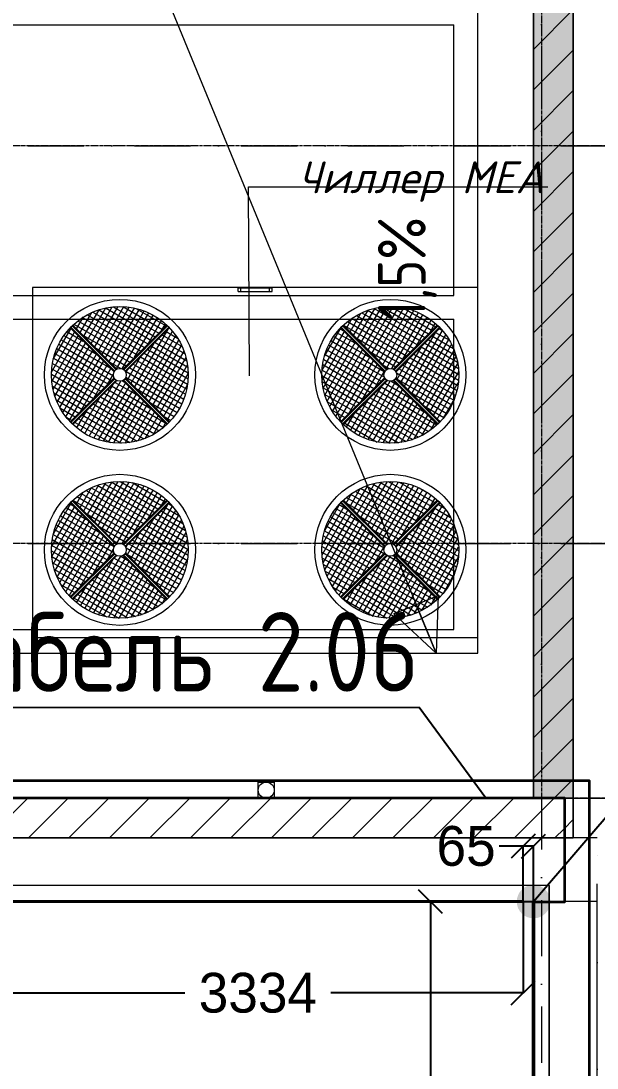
# Model space of a CAD drawing. Header units: millimetres. Extents: x 1499747 to 4230374, y -28481 to 441852.
# Drawn here: x 4029469 to 4033091, y 299615 to 306197 of the extents above; entities that cross this region are included whole.
import ezdxf
from ezdxf import colors
from ezdxf.entities.mleader import LeaderData, LeaderLine
from ezdxf.math import Vec2, Vec3
from ezdxf.xclip import XClip

# ---------------------------------------------------------------- set-up
doc = ezdxf.new("R2010")
doc.units = ezdxf.units.MM
doc.header["$MEASUREMENT"] = 0
doc.header["$XCLIPFRAME"] = 0
for name, pattern in [('CENTER2', [28.575, 19.05, -3.175, 3.175, -3.175]), ('Dot & Dashed', [670.277762, 352.777767, -176.388884, 0, -141.111112]), ('Штрихпунктирная', [670.277762, 352.777767, -176.388884, 0, -141.111112])]:
    doc.linetypes.add(name, pattern=pattern)
doc.layers.add('0_ANNOT_Dimensions', color=7, linetype='Continuous')
doc.layers.add('Чертеж и Рисунок', color=7, linetype='Continuous')
for name, color, linetype, lineweight in [('13 этаж_25_АР 06.03 custom_70_13-ось_Ном._пера__7_Ном._пера__7', 7, 'Continuous', 18), ('13 этаж_25_АР 06.03 custom_70__8 hatch_Ном._пера__8_Ном._пера__8', 8, 'Continuous', 18), ('13 этаж_25_АР 06.03 custom_70__Оси_Ном._пера__8_Ном._пера__8', 8, 'Continuous', 18), ('13 этаж_25_АР 06.03 custom_70_Defpoints_Ном._пера__7_Ном._пера__7', 7, 'Continuous', 18), ('13 этаж_25_АР 06.03 custom_70_TEXTS-_Ном._пера__1_Ном._пера__1', 1, 'Continuous', 18), ('13 этаж_25_АР 06.03 custom_70_мет. конструкции_Ном._пера__5_Ном._пера__5', 5, 'Continuous', 18), ('13 этаж_25_АР 06.03 custom_70_ОВОРУДОВАНИЕ_Ном._пера__6_Ном._пера__6', 6, 'Continuous', 18), ('13 этаж_25_АР 06.03 custom_70_парапет 2_Ном._пера__8_Ном._пера__8', 8, 'Continuous', 18), ('13 этаж_25_АР 06.03 custom_70_Подложк_Ном._пера__1_Ном._пера__1', 1, 'Continuous', 18), ('13 этаж_25_АР 06.03 custom_70_Подложк_Ном._пера__8_Ном._пера__8', 8, 'Continuous', 18), ('13 этаж_25_АР 06.03 custom_70_Стойки_Ном._пера__7_Ном._пера__7', 7, 'Continuous', 18), ('13 этаж_25_Конструктив - Перекрытия_Ном._пера__1_Ном._пера__7', 7, 'Continuous', 18), ('13 этаж_25_Конструктив - Стены Ненесущие Газоблок_Ном._пера__169_Ном._пера__83', 83, 'Continuous', 18), ('13 этаж_25_Конструктив - Стены Ненесущие Газоблок_Ном._пера__47_Ном._пера__7', 7, 'Continuous', 18), ('13 этаж_25_Парапет_Ном._пера__20_Ном._пера__1', 1, 'Continuous', 18), ('13 этаж_25_Ребра Навес_Ном._пера__10_Ном._пера__134', 134, 'Continuous', 18), ('13 этаж_25_Ребра Навес_Ном._пера__1_Ном._пера__7', 7, 'Continuous', 18), ('13 этаж_25_Элемент Модели - Оси_Ном._пера__2_Ном._пера__8', 8, 'Continuous', 18), ('Кабель 2x4mm', 200, 'Continuous', 30), ('Кабель 2х6 mm', 150, 'Continuous', 30), ('ТП', 250, 'Continuous', 30)]:
    doc.layers.add(name, color=color, linetype=linetype, lineweight=lineweight)
doc.styles.add('ISOCPEUR_4', font='isocpeur.ttf', dxfattribs={"width": 0.85, "height": 250})
doc.styles.add('СГЕНЕРИР_СТИЛЬ_3', font='isocpeur.ttf', dxfattribs={"width": 0.8})
doc.styles.add('СГЕНЕРИР_СТИЛЬ_4', font='isocpeui.ttf')
doc.dimstyles.get("Standard").update_dxf_attribs({"dimtxt": 0.18, "dimasz": 0.18, "dimexe": 0.18, "dimexo": 0.0625, "dimgap": 0.09, "dimtad": 0, "dimtih": 1, "dimtoh": 1, "dimdec": 4, "dimzin": 0, "dimdsep": 46, "dimtxsty": 'Standard', "dimcen": 0.09, "dimadec": 0, "dimazin": 0, "dimtfac": 1, "dimtdec": 4, "dimtofl": 0, "dimtmove": 0, "dimatfit": 3, "dimfxl": 1, "dimtolj": 1, "dimtzin": 0, "dimarcsym": 0})
pattern_1 = [(150, (1199311.52, 31426.276), (15.60195, 27.02337), []), (240, (1199311.52, 31426.276), (-27.02337, 15.60195), [])]
pattern_2 = [(150, (1199311.52, 31426.276), (15.60195, 27.02337), []), (240, (1199311.52, 31426.276), (-27.02337, 15.60195), [])]
pattern_3 = [(150, (1199311.52, 31526.276), (15.60195, 27.02337), []), (240, (1199311.52, 31526.276), (-27.02337, 15.60195), [])]
pattern_4 = [(150, (1199311.52, 31526.276), (15.60195, 27.02337), []), (240, (1199311.52, 31526.276), (-27.02337, 15.60195), [])]
pattern_5 = [(45, (1162404.69, 34264.05), (-127.2792, 127.2792), [])]

# ---------------------------------------------------------------- blocks, each defined once
blk = doc.blocks.new('Чертеж_4_25', base_point=(1186000, 29700))
at = {"layer": '13 этаж_25_АР 06.03 custom_70__8 hatch_Ном._пера__8_Ном._пера__8', "linetype": 'Continuous', "true_color": 0xc7c8ca}
h = blk.add_hatch(dxfattribs=at)
h.set_pattern_fill('ANSI36_0046_0019', color=9, style=0, pattern_type=2)
h.set_pattern_definition([(45, (1023281.01, -133771.585), (42.09495, 154.348152), [198.4375, -39.6875, 0, -39.6875])])
h.paths.add_polyline_path([(1199454.5, 30164.1), (1199704.7, 30164.1), (1199704.7, 45914.1), (1199454.5, 45914.1)])
at = {"layer": '13 этаж_25_АР 06.03 custom_70_ОВОРУДОВАНИЕ_Ном._пера__6_Ном._пера__6', "linetype": 'Continuous', "true_color": 0xc7c8ca}
h = blk.add_hatch(dxfattribs=at)
h.set_pattern_fill('NET_0046_0019', color=9, style=0, pattern_type=2)
h.set_pattern_definition(pattern_4)
h.paths.add_polyline_path([(1196559.5, 33136.9), (1196836.1, 32860.3, -0.119927), (1196854.7, 32864.8, -0.119927), (1196873.3, 32860.3), (1197149.9, 33136.9, 0.191496), (1196854.7, 33254.3, 0.191496)])
h = blk.add_hatch(dxfattribs=at)
h.set_pattern_fill('NET_0046_0019', color=9, style=0, pattern_type=2)
h.set_pattern_definition(pattern_4)
h.paths.add_polyline_path([(1198849.9, 33136.9, 0.191496), (1198554.7, 33254.3, 0.191496), (1198259.5, 33136.9), (1198536.1, 32860.3, -0.119927), (1198554.7, 32864.8, -0.119927), (1198573.3, 32860.3)])
h = blk.add_hatch(dxfattribs=at)
h.set_pattern_fill('NET_0046_0019', color=9, style=0, pattern_type=2)
h.set_pattern_definition(pattern_3)
h.paths.add_polyline_path([(1196818.7, 32842.9), (1196542.1, 33119.5, 0.397572), (1196542.1, 32529), (1196818.7, 32805.7, -0.243355)])
h = blk.add_hatch(dxfattribs=at)
h.set_pattern_fill('NET_0046_0019', color=9, style=0, pattern_type=2)
h.set_pattern_definition(pattern_3)
h.paths.add_polyline_path([(1197167.3, 33119.5), (1196890.7, 32842.9, -0.243355), (1196890.7, 32805.7), (1197167.3, 32529, 0.397572)])
h = blk.add_hatch(dxfattribs=at)
h.set_pattern_fill('NET_0046_0019', color=9, style=0, pattern_type=2)
h.set_pattern_definition(pattern_3)
h.paths.add_polyline_path([(1198242.1, 33119.5, 0.397572), (1198242.1, 32529), (1198518.7, 32805.7, -0.243355), (1198518.7, 32842.9)])
h = blk.add_hatch(dxfattribs=at)
h.set_pattern_fill('NET_0046_0019', color=9, style=0, pattern_type=2)
h.set_pattern_definition(pattern_3)
h.paths.add_polyline_path([(1198590.7, 32842.9, -0.243355), (1198590.7, 32805.7), (1198867.3, 32529, 0.397572), (1198867.3, 33119.5)])
h = blk.add_hatch(dxfattribs=at)
h.set_pattern_fill('NET_0046_0019', color=9, style=0, pattern_type=2)
h.set_pattern_definition(pattern_4)
h.paths.add_polyline_path([(1197149.9, 32511.7), (1196873.3, 32788.3, -0.119927), (1196854.7, 32783.7, -0.119927), (1196836.1, 32788.3), (1196559.5, 32511.7, 0.191496), (1196854.7, 32394.3, 0.191496)])
h = blk.add_hatch(dxfattribs=at)
h.set_pattern_fill('NET_0046_0019', color=9, style=0, pattern_type=2)
h.set_pattern_definition(pattern_4)
h.paths.add_polyline_path([(1198259.5, 32511.7, 0.191496), (1198554.7, 32394.3, 0.191496), (1198849.9, 32511.7), (1198573.3, 32788.3, -0.119927), (1198554.7, 32783.7, -0.119927), (1198536.1, 32788.3)])
h = blk.add_hatch(dxfattribs=at)
h.set_pattern_fill('NET_0046_0019', color=9, style=0, pattern_type=2)
h.set_pattern_definition(pattern_2)
h.paths.add_polyline_path([(1197149.9, 32036.9, 0.191496), (1196854.7, 32154.3, 0.191496), (1196559.5, 32036.9), (1196836.1, 31760.3, -0.119927), (1196854.7, 31764.8, -0.119927), (1196873.3, 31760.3)])
h = blk.add_hatch(dxfattribs=at)
h.set_pattern_fill('NET_0046_0019', color=9, style=0, pattern_type=2)
h.set_pattern_definition(pattern_2)
h.paths.add_polyline_path([(1198259.5, 32036.9), (1198536.1, 31760.3, -0.119927), (1198554.7, 31764.8, -0.119927), (1198573.3, 31760.3), (1198849.9, 32036.9, 0.191496), (1198554.7, 32154.3, 0.191496)])
h = blk.add_hatch(dxfattribs=at)
h.set_pattern_fill('NET_0046_0019', color=9, style=0, pattern_type=2)
h.set_pattern_definition(pattern_1)
h.paths.add_polyline_path([(1196818.7, 31705.7, -0.243355), (1196818.7, 31742.9), (1196542.1, 32019.5, 0.397572), (1196542.1, 31429)])
h = blk.add_hatch(dxfattribs=at)
h.set_pattern_fill('NET_0046_0019', color=9, style=0, pattern_type=2)
h.set_pattern_definition(pattern_1)
h.paths.add_polyline_path([(1197167.3, 31429, 0.397572), (1197167.3, 32019.5), (1196890.7, 31742.9, -0.243355), (1196890.7, 31705.7)])
h = blk.add_hatch(dxfattribs=at)
h.set_pattern_fill('NET_0046_0019', color=9, style=0, pattern_type=2)
h.set_pattern_definition(pattern_1)
h.paths.add_polyline_path([(1198242.1, 31429), (1198518.7, 31705.7, -0.243355), (1198518.7, 31742.9), (1198242.1, 32019.5, 0.397572)])
h = blk.add_hatch(dxfattribs=at)
h.set_pattern_fill('NET_0046_0019', color=9, style=0, pattern_type=2)
h.set_pattern_definition(pattern_1)
h.paths.add_polyline_path([(1198590.7, 31705.7), (1198867.3, 31429, 0.397572), (1198867.3, 32019.5), (1198590.7, 31742.9, -0.243355)])
h = blk.add_hatch(dxfattribs=at)
h.set_pattern_fill('NET_0046_0019', color=9, style=0, pattern_type=2)
h.set_pattern_definition(pattern_2)
h.paths.add_polyline_path([(1196559.5, 31411.7, 0.191496), (1196854.7, 31294.3, 0.191496), (1197149.9, 31411.7), (1196873.3, 31688.3, -0.119927), (1196854.7, 31683.7, -0.119927), (1196836.1, 31688.3)])
h = blk.add_hatch(dxfattribs=at)
h.set_pattern_fill('NET_0046_0019', color=9, style=0, pattern_type=2)
h.set_pattern_definition(pattern_2)
h.paths.add_polyline_path([(1198849.9, 31411.7), (1198573.3, 31688.3, -0.119927), (1198554.7, 31683.7, -0.119927), (1198536.1, 31688.3), (1198259.5, 31411.7, 0.191496), (1198554.7, 31294.3, 0.191496)])
at = {"layer": '13 этаж_25_Конструктив - Стены Ненесущие Газоблок_Ном._пера__169_Ном._пера__83', "linetype": 'Continuous', "true_color": 0xc7c8ca}
h = blk.add_hatch(dxfattribs=at)
h.set_pattern_fill('БЛОКИ_БЕТОННЫЕ_ЭФФЕКТИВН_72', color=9, style=0, pattern_type=2)
h.set_pattern_definition(pattern_5)
h.paths.add_polyline_path([(1199704.5, 30164), (1199704.5, 45964.1), (1199454.5, 45964.1), (1199454.5, 30164)])
h = blk.add_hatch(dxfattribs=at)
h.set_pattern_fill('БЛОКИ_БЕТОННЫЕ_ЭФФЕКТИВН_72', color=9, style=0, pattern_type=2)
h.set_pattern_definition(pattern_5)
h.paths.add_polyline_path([(1181204.5, 29914), (1199454.5, 29914), (1199454.5, 30164), (1181204.5, 30164)])
h = blk.add_hatch(dxfattribs=at)
h.set_pattern_fill('БЛОКИ_БЕТОННЫЕ_ЭФФЕКТИВН_72', color=9, style=0, pattern_type=2)
h.set_pattern_definition(pattern_5)
h.paths.add_polyline_path([(1199704.5, 30164), (1199454.5, 30164), (1199704.5, 29914)])
h = blk.add_hatch(dxfattribs=at)
h.set_pattern_fill('БЛОКИ_БЕТОННЫЕ_ЭФФЕКТИВН_72', color=9, style=0, pattern_type=2)
h.set_pattern_definition(pattern_5)
h.paths.add_polyline_path([(1199454.5, 30164), (1199454.5, 29914), (1199704.5, 29914)])
at = {"layer": '13 этаж_25_АР 06.03 custom_70__Оси_Ном._пера__8_Ном._пера__8', "color": 9, "linetype": 'CENTER2', "true_color": 0xc7c8ca}
for p, q in [((1199504.7, 45914.1), (1199504.7, 30164.1)), ((1214204.7, 34264.1), (1169819.7, 34264.1)), ((1214204.7, 31764.1), (1181204.7, 31764.1)), ((1200104.8, 30164.1), (1181204.7, 30164.1))]:
    blk.add_line(p, q, dxfattribs=at)
at = {"layer": '13 этаж_25_АР 06.03 custom_70_Defpoints_Ном._пера__7_Ном._пера__7', "color": 9, "linetype": 'Continuous', "true_color": 0xc7c8ca}
for p, q in [((1197614.7, 33348.1), (1197614.7, 33371.1)), ((1197794.7, 33348.5), (1197794.7, 33371.5))]:
    blk.add_line(p, q, dxfattribs=at)
at = {"layer": '13 этаж_25_АР 06.03 custom_70_TEXTS-_Ном._пера__1_Ном._пера__1', "color": 9, "linetype": 'Continuous', "true_color": 0xc7c8ca}
for p, q in [((1197668.8, 32817.9), (1197662.4, 34006)), ((1197662.4, 34006), (1199544.4, 34006))]:
    blk.add_line(p, q, dxfattribs=at)
at = {"layer": '13 этаж_25_АР 06.03 custom_70_мет. конструкции_Ном._пера__5_Ном._пера__5', "color": 9, "linetype": 'Continuous', "true_color": 0xc7c8ca, "flags": 128}
for points in [[(1198642.4, 31074.1), (1198954.7, 31074.1), (1199104.7, 31074.1), (1199104.7, 37274.1)], [(1192954.7, 35024.1), (1198954.7, 35024.1)], [(1198954.7, 33324.1), (1198954.7, 35024.1)], [(1192954.7, 33324.1), (1198954.7, 33324.1)], [(1192954.7, 31224.1), (1198954.7, 31224.1), (1198954.7, 33174.1)], [(1192954.7, 33174.1), (1198954.7, 33174.1)], [(1192954.7, 31224.1), (1198642.4, 31224.1)], [(1182104.7, 31074.1), (1198642.4, 31074.1)]]:
    blk.add_lwpolyline(points, dxfattribs=at)
at = {"layer": '13 этаж_25_АР 06.03 custom_70_ОВОРУДОВАНИЕ_Ном._пера__6_Ном._пера__6', "color": 9, "linetype": 'Continuous', "true_color": 0xc7c8ca}
for p, q in [((1197625.7, 33374.1), (1197783.7, 33374.4)), ((1197597.2, 33371.1), (1197812.2, 33371.5)), ((1197597.2, 33348.1), (1197597.2, 33371.1)), ((1197597.2, 33348.1), (1197812.2, 33348.5)), ((1197812.2, 33348.5), (1197812.2, 33371.5)), ((1196818.7, 32842.9), (1196542, 33119.6)), ((1196822, 32848.3), (1196546.3, 33124)), ((1196830.7, 32856.9), (1196555, 33132.7)), ((1196836.1, 32860.3), (1196559.3, 33137)), ((1196873.3, 32860.3), (1197150, 33137)), ((1196878.7, 32856.9), (1197154.4, 33132.7)), ((1196887.4, 32848.3), (1197163.1, 33124)), ((1196890.7, 32842.9), (1197167.4, 33119.6)), ((1198518.7, 32842.9), (1198242, 33119.6)), ((1198522, 32848.3), (1198246.3, 33124)), ((1198530.7, 32856.9), (1198255, 33132.7)), ((1198536.1, 32860.3), (1198259.3, 33137)), ((1198573.3, 32860.3), (1198850, 33137)), ((1198578.7, 32856.9), (1198854.4, 33132.7)), ((1198587.4, 32848.3), (1198863.1, 33124)), ((1198590.7, 32842.9), (1198867.4, 33119.6)), ((1196542, 32528.9), (1196818.7, 32805.7)), ((1196546.3, 32524.6), (1196822, 32800.3)), ((1196555, 32515.9), (1196830.7, 32791.6)), ((1196559.3, 32511.6), (1196836.1, 32788.3)), ((1197150, 32511.6), (1196873.3, 32788.3)), ((1197154.4, 32515.9), (1196878.7, 32791.6)), ((1197163.1, 32524.6), (1196887.4, 32800.3)), ((1197167.4, 32528.9), (1196890.7, 32805.7)), ((1198242, 32528.9), (1198518.7, 32805.7)), ((1198246.3, 32524.6), (1198522, 32800.3)), ((1198255, 32515.9), (1198530.7, 32791.6)), ((1198259.3, 32511.6), (1198536.1, 32788.3)), ((1198850, 32511.6), (1198573.3, 32788.3)), ((1198854.4, 32515.9), (1198578.7, 32791.6)), ((1198863.1, 32524.6), (1198587.4, 32800.3)), ((1198867.4, 32528.9), (1198590.7, 32805.7)), ((1196542, 32019.6), (1196818.7, 31742.9)), ((1196546.3, 32024), (1196822, 31748.3)), ((1196555, 32032.7), (1196830.7, 31756.9)), ((1196559.3, 32037), (1196836.1, 31760.3)), ((1197150, 32037), (1196873.3, 31760.3)), ((1197154.4, 32032.7), (1196878.7, 31756.9)), ((1197163.1, 32024), (1196887.4, 31748.3)), ((1197167.4, 32019.6), (1196890.7, 31742.9)), ((1198242, 32019.6), (1198518.7, 31742.9)), ((1198246.3, 32024), (1198522, 31748.3)), ((1198255, 32032.7), (1198530.7, 31756.9)), ((1198259.3, 32037), (1198536.1, 31760.3)), ((1198850, 32037), (1198573.3, 31760.3)), ((1198854.4, 32032.7), (1198578.7, 31756.9)), ((1198863.1, 32024), (1198587.4, 31748.3)), ((1198867.4, 32019.6), (1198590.7, 31742.9)), ((1196818.7, 31705.7), (1196542, 31428.9)), ((1196822, 31700.3), (1196546.3, 31424.6)), ((1196830.7, 31691.6), (1196555, 31415.9)), ((1196836.1, 31688.3), (1196559.3, 31411.6)), ((1196873.3, 31688.3), (1197150, 31411.6)), ((1196878.7, 31691.6), (1197154.4, 31415.9)), ((1196887.4, 31700.3), (1197163.1, 31424.6)), ((1196890.7, 31705.7), (1197167.4, 31428.9)), ((1198518.7, 31705.7), (1198242, 31428.9)), ((1198522, 31700.3), (1198246.3, 31424.6)), ((1198530.7, 31691.6), (1198255, 31415.9)), ((1198536.1, 31688.3), (1198259.3, 31411.6)), ((1198573.3, 31688.3), (1198850, 31411.6)), ((1198578.7, 31691.6), (1198854.4, 31415.9)), ((1198587.4, 31700.3), (1198863.1, 31424.6)), ((1198590.7, 31705.7), (1198867.4, 31428.9))]:
    blk.add_line(p, q, dxfattribs=at)
at = {"layer": '13 этаж_25_АР 06.03 custom_70_ОВОРУДОВАНИЕ_Ном._пера__6_Ном._пера__6', "color": 9, "linetype": 'Continuous', "true_color": 0xc7c8ca, "flags": 128}
blk.add_lwpolyline([(1199104.7, 31174.3), (1199104.7, 33374.3), (1196304.7, 33374.3), (1196304.7, 31174.3)], close=True, dxfattribs=at)
at = {"layer": '13 этаж_25_АР 06.03 custom_70_ОВОРУДОВАНИЕ_Ном._пера__6_Ном._пера__6', "color": 9, "linetype": 'Continuous', "true_color": 0xc7c8ca}
for centre, radius in [((1196854.7, 32824.3), 474.7), ((1196854.7, 32824.3), 430), ((1196854.7, 32824.3), 430), ((1198554.7, 32824.3), 474.7), ((1198554.7, 32824.3), 430), ((1198554.7, 32824.3), 430), ((1196854.7, 32824.3), 40.5), ((1198554.7, 32824.3), 40.5), ((1196854.7, 31724.3), 474.7), ((1198554.7, 31724.3), 474.7), ((1196854.7, 31724.3), 430), ((1196854.7, 31724.3), 430), ((1198554.7, 31724.3), 430), ((1198554.7, 31724.3), 430), ((1196854.7, 31724.3), 40.5), ((1198554.7, 31724.3), 40.5)]:
    blk.add_circle(centre, radius, dxfattribs=at)
at = {"layer": '13 этаж_25_АР 06.03 custom_70_парапет 2_Ном._пера__8_Ном._пера__8', "color": 9, "linetype": 'Continuous', "true_color": 0xc7c8ca, "flags": 128}
for points in [[(1199704.5, 30164.1), (1181204.7, 30164.1), (1181204.7, 32314.1), (1169819.7, 32314.1), (1169819.7, 47114.1), (1181154.7, 47114.1), (1181154.7, 46214.1)], [(1199704.5, 30164.1), (1199454.5, 30164.1), (1199454.5, 45914.1)], [(1199704.7, 45914.1), (1199704.7, 30564.1), (1199704.4, 30564.1)], [(1199704.4, 30564), (1199704.6, 30564), (1199704.5, 30164.1)]]:
    blk.add_lwpolyline(points, dxfattribs=at)
at = {"layer": '13 этаж_25_АР 06.03 custom_70_Подложк_Ном._пера__1_Ном._пера__1', "color": 9, "linetype": 'Continuous', "true_color": 0xc7c8ca}
blk.add_circle((1197774.5, 30214.1), 50, dxfattribs=at)
at = {"layer": '13 этаж_25_АР 06.03 custom_70_Подложк_Ном._пера__8_Ном._пера__8', "color": 9, "linetype": 'Continuous', "true_color": 0xc7c8ca, "flags": 128}
for points in [[(1197724.5, 30164.1), (1197724.5, 30264.1), (1197824.5, 30264.1), (1197824.5, 30164.1)], [(1197824.5, 30164.1), (1197724.5, 30164.1)]]:
    blk.add_lwpolyline(points, dxfattribs=at)
at = {"layer": '13 этаж_25_АР 06.03 custom_70_Стойки_Ном._пера__7_Ном._пера__7', "color": 9, "linetype": 'Continuous', "true_color": 0xc7c8ca, "flags": 128}
for points in [[(1195366.7, 39526.7), (1198842, 31074.1)], [(1198842, 31074.1), (1198716.4, 31379.3), (1198577.7, 31322.2), (1198855.1, 31436.4), (1198842, 31074.1), (1198577.7, 31322.2)]]:
    blk.add_lwpolyline(points, dxfattribs=at)
at = {"layer": '13 этаж_25_Конструктив - Перекрытия_Ном._пера__1_Ном._пера__7', "linetype": 'Continuous', "flags": 128}
blk.add_lwpolyline([(1169569.7, 32064.1), (1169569.7, 47364.1), (1181404.7, 47364.1), (1181404.7, 46214.1), (1199704.5, 46214.1), (1199704.5, 29914), (1190354.6, 29914), (1180954.5, 29914), (1180954.5, 32064.1)], close=True, dxfattribs=at)
at = {"layer": '13 этаж_25_Конструктив - Стены Ненесущие Газоблок_Ном._пера__47_Ном._пера__7', "color": 9, "linetype": 'Continuous', "true_color": 0xc7c8ca, "flags": 128}
for points in [[(1199454.5, 45964.1), (1199454.5, 30164)], [(1199704.5, 30164), (1199704.5, 45964.1)], [(1199454.5, 30164), (1181204.5, 30164)], [(1199704.5, 29914), (1199704.5, 30164)], [(1180954.5, 29914), (1199704.5, 29914)]]:
    blk.add_lwpolyline(points, dxfattribs=at)
at = {"layer": '13 этаж_25_Парапет_Ном._пера__20_Ном._пера__1', "color": 9, "linetype": 'Continuous', "true_color": 0xc7c8ca}
for p, q in [((1199854.4, 29914), (1180954.5, 29914)), ((1199454.4, 29514), (1180554.5, 29514)), ((1199454.4, 15464.1), (1199454.4, 29514))]:
    blk.add_line(p, q, dxfattribs=at)
at = {"layer": '13 этаж_25_Парапет_Ном._пера__20_Ном._пера__1', "color": 9, "linetype": 'Dot & Dashed', "true_color": 0xc7c8ca}
blk.add_line((1199854.4, 29914), (1180954.5, 29914), dxfattribs=at)
at = {"layer": '13 этаж_25_Ребра Навес_Ном._пера__10_Ном._пера__134', "color": 9, "linetype": 'Dot & Dashed', "true_color": 0xc7c8ca}
for p, q in [((1199854.1, 29914), (1180804.5, 29914)), ((1199854.1, 29914), (1180954.2, 29914)), ((1199854.2, 29914), (1180954.3, 29914)), ((1199854.2, 29914), (1180954.3, 29914)), ((1199854.3, 29914), (1180954.4, 29914)), ((1199854.3, 29914), (1180954.4, 29914)), ((1199854.4, 29914), (1180954.5, 29914)), ((1199854.4, 29914), (1180954.5, 29914)), ((1199854.4, 29914), (1180954.5, 29914)), ((1199854.1, 15864.1), (1199854.1, 29914))]:
    blk.add_line(p, q, dxfattribs=at)
at = {"layer": '13 этаж_25_Ребра Навес_Ном._пера__1_Ном._пера__7', "color": 9, "linetype": 'Continuous', "true_color": 0xc7c8ca}
for p, q in [((1199854.1, 29914), (1180954.2, 29914)), ((1199854.2, 29914), (1180954.3, 29914)), ((1199854.2, 29914), (1180954.3, 29914)), ((1199854.3, 29914), (1180954.4, 29914)), ((1199854.3, 29914), (1180954.4, 29914)), ((1199854.4, 29914), (1180954.5, 29914)), ((1199854.4, 29914), (1180954.5, 29914)), ((1199854.4, 29914), (1180954.5, 29914)), ((1199554.1, 29614), (1180654.2, 29614)), ((1199554.2, 29614), (1180654.3, 29614)), ((1199554.2, 29614), (1180654.3, 29614)), ((1199554.3, 29614), (1180654.4, 29614)), ((1199554.3, 29614), (1180654.4, 29614)), ((1199554.4, 29614), (1180654.5, 29614)), ((1199554.4, 29614), (1180654.5, 29614)), ((1199554.4, 29614), (1180654.5, 29614)), ((1199554.1, 15564.1), (1199554.1, 29614)), ((1199554.2, 15564.1), (1199554.2, 29614)), ((1199554.2, 15564.1), (1199554.2, 29614)), ((1199554.3, 15564.1), (1199554.3, 29614)), ((1199554.3, 15564.1), (1199554.3, 29614)), ((1199554.4, 15564.1), (1199554.4, 29614)), ((1199554.4, 15564.1), (1199554.4, 29614)), ((1199554.4, 15564.1), (1199554.4, 29614)), ((1199554.1, 15564.1), (1199554.1, 29514)), ((1199854.1, 29514), (1199554.1, 29514)), ((1199854.1, 15864.1), (1199854.1, 29514))]:
    blk.add_line(p, q, dxfattribs=at)
at = {"layer": '13 этаж_25_Элемент Модели - Оси_Ном._пера__2_Ном._пера__8', "linetype": 'Штрихпунктирная'}
for p, q in [((1199504.7, 48964.1), (1199504.7, 14064.1)), ((1159404.7, 34264.1), (1216204.7, 34264.1)), ((1159404.7, 31764.1), (1216204.7, 31764.1)), ((1159404.7, 30164.1), (1216204.7, 30164.1))]:
    blk.add_line(p, q, dxfattribs=at)
at = {"layer": '13 этаж_25_АР 06.03 custom_70_13-ось_Ном._пера__7_Ном._пера__7', "color": 9, "linetype": 'Continuous', "true_color": 0xc7c8ca, "insert": (1198846.8, 33171.2), "char_height": 300, "attachment_point": 7, "rotation": 90, "style": 'СГЕНЕРИР_СТИЛЬ_3'}
blk.add_mtext('\\A1;{\\pql;\\fISOCPEUR|b0|i0|c204|p0;\\W0.800000;1,5%}', dxfattribs=at)
at = {"layer": '13 этаж_25_АР 06.03 custom_70_TEXTS-_Ном._пера__1_Ном._пера__1', "color": 9, "linetype": 'Continuous', "true_color": 0xc7c8ca, "insert": (1197973.3, 33911.8), "char_height": 200, "attachment_point": 7, "style": 'СГЕНЕРИР_СТИЛЬ_4'}
blk.add_mtext('\\A1;{\\pql;\\fISOCPEUR|b0|i1|c204|p0;\\W1.000000;Чиллер MEA}', dxfattribs=at)
blk = doc.blocks.new('_Oblique')
at = {"color": 0, "linetype": 'ByBlock', "lineweight": -2}
blk.add_line((-0.5, -0.5), (0.5, 0.5), dxfattribs=at)
blk = doc.blocks.new('*D756')
at = {"layer": '0_ANNOT_Dimensions', "color": 0, "lineweight": -2, "transparency": 16777216}
for p, q in [((4032625.7, 301009.3), (4032475.7, 301009.3)), ((4032625.7, 300662.1), (4032625.7, 301009.5)), ((4032690.9, 301009.3), (4032625.7, 301009.3)), ((4032690.9, 300662.1), (4032690.9, 301009.5))]:
    blk.add_line(p, q, dxfattribs=at)
at = {"layer": 'Defpoints', "color": 0, "lineweight": 30, "transparency": 16777216}
for p in [(4032625.7, 301009.3), (4032625.7, 300662), (4032690.9, 300662)]:
    blk.add_point(p, dxfattribs=at)
at = {"layer": '0_ANNOT_Dimensions', "color": 0, "lineweight": -2, "transparency": 16777216, "xscale": 150, "yscale": 150, "zscale": 150, "rotation": 180}
blk.add_blockref('_Oblique', (4032625.7, 301009.3), dxfattribs=at)
at = {"layer": '0_ANNOT_Dimensions', "color": 0, "lineweight": -2, "transparency": 16777216, "xscale": 150, "yscale": 150, "zscale": 150}
blk.add_blockref('_Oblique', (4032690.9, 301009.3), dxfattribs=at)
at = {"layer": '0_ANNOT_Dimensions', "color": 0, "lineweight": 25, "transparency": 16777216, "insert": (4032267.3, 301009.3), "char_height": 250, "attachment_point": 5}
blk.add_mtext('\\A1;65', dxfattribs=at)
blk = doc.blocks.new('*D757')
at = {"layer": '0_ANNOT_Dimensions', "color": 0, "lineweight": -2, "transparency": 16777216}
for p, q in [((4029291.7, 300661.9), (4029291.7, 300086.4)), ((4032625.7, 300661.9), (4032625.7, 300086.4)), ((4029291.7, 300086.6), (4030500.3, 300086.6)), ((4032625.7, 300086.6), (4031417.1, 300086.6))]:
    blk.add_line(p, q, dxfattribs=at)
at = {"layer": 'Defpoints', "color": 0, "lineweight": 30, "transparency": 16777216}
for p in [(4029291.7, 300662), (4032625.7, 300662), (4032625.7, 300086.6)]:
    blk.add_point(p, dxfattribs=at)
at = {"layer": '0_ANNOT_Dimensions', "color": 0, "lineweight": -2, "transparency": 16777216, "xscale": 150, "yscale": 150, "zscale": 150, "rotation": 180}
blk.add_blockref('_Oblique', (4029291.7, 300086.6), dxfattribs=at)
at = {"layer": '0_ANNOT_Dimensions', "color": 0, "lineweight": -2, "transparency": 16777216, "xscale": 150, "yscale": 150, "zscale": 150}
blk.add_blockref('_Oblique', (4032625.7, 300086.6), dxfattribs=at)
at = {"layer": '0_ANNOT_Dimensions', "color": 0, "lineweight": 25, "transparency": 16777216, "insert": (4030958.7, 300086.6), "char_height": 250, "attachment_point": 5}
blk.add_mtext('\\A1;3334', dxfattribs=at)
blk = doc.blocks.new('*D873')
at = {"layer": '0_ANNOT_Dimensions', "color": 0, "lineweight": -2, "transparency": 16777216}
for p, q in [((4032690.9, 300660.7), (4032043.9, 300660.7)), ((4032044, 300660.7), (4032044, 297785.7)), ((4032044, 294660.7), (4032044, 297535.6)), ((4032690.9, 294660.7), (4032043.9, 294660.7))]:
    blk.add_line(p, q, dxfattribs=at)
at = {"layer": 'Defpoints', "color": 0, "lineweight": 30, "transparency": 16777216}
for p in [(4032690.9, 300660.7), (4032044, 294660.7), (4032690.9, 294660.7)]:
    blk.add_point(p, dxfattribs=at)
at = {"layer": '0_ANNOT_Dimensions', "color": 0, "lineweight": -2, "transparency": 16777216, "xscale": 150, "yscale": 150, "zscale": 150}
for p, rotation in [((4032044, 300660.7), 90), ((4032044, 294660.7), 270)]:
    blk.add_blockref('_Oblique', p, dxfattribs=dict(at, rotation=rotation))
at = {"layer": '0_ANNOT_Dimensions', "color": 0, "lineweight": 25, "transparency": 16777216, "insert": (4032044, 297660.7), "char_height": 250, "attachment_point": 5}
blk.add_mtext('\\A1;6000', dxfattribs=at)

msp = doc.modelspace()

# ---------------------------------------------------------------- block references
at = {"layer": 'Чертеж и Рисунок', "linetype": 'Continuous'}
ref = msp.add_blockref('Чертеж_4_25', (4019236.496, 300847.94317), dxfattribs=at)
XClip(ref).set_block_clipping_path([(1144000, 0), (1228000, 59400.0000000006)])

# ---------------------------------------------------------------- next in the draw order: hatches: boundary and pattern name
at = {"layer": 'Кабель 2x4mm', "lineweight": 30, "true_color": 0xcd2027}
h = msp.add_hatch(color=242, dxfattribs=at)
h.dxf.hatch_style = 1
h.paths.add_polyline_path([(4032797.13001, 300661.32363, 1), (4032586.02514, 300661.32363, 1)])

# ---------------------------------------------------------------- next in the draw order: linework, layer by layer
at = {"layer": 'Кабель 2x4mm', "lineweight": 35}
msp.add_lwpolyline([(4032690.9241, 300660.69697), (4032888.29026, 300660.69697), (4032888.29026, 301312.06263), (4018488.0647, 301312.06263), (4018488.0647, 301884.13357), (4018213.20894, 301884.13357), (4018213.20894, 301711.99394)], dxfattribs=at)
at = {"layer": 'Кабель 2х6 mm', "lineweight": 35}
msp.add_lwpolyline([(4018145.22585, 301711.99394), (4018145.22585, 301962.44417), (4018588.00234, 301962.44417), (4018588.00234, 301421.62188), (4033041.13239, 301421.62188), (4033041.13239, 286840.51403), (4032690.9241, 286610.69872)], dxfattribs=at)
at = {"layer": 'Кабель 2х6 mm', "color": 31, "lineweight": 40, "true_color": 0xfecc66}
msp.add_lwpolyline([(4029291.71176, 300661.99301), (4032625.71176, 300661.99301)], dxfattribs=at)
at = {"layer": 'Кабель 2х6 mm', "color": 116, "lineweight": 50, "true_color": 0x136734}
msp.add_lwpolyline([(4032690.9241, 294660.65491), (4032690.9241, 300660.65491)], dxfattribs=at)

# ---------------------------------------------------------------- next in the draw order: dimensions: what is measured, and where the dimension line sits
at = {"layer": '0_ANNOT_Dimensions', "color": 244, "lineweight": 25, "true_color": 0x991b1e}
dim = msp.add_linear_dim(base=(4032625.71176, 301009.3043), p1=(4032690.9241, 300661.99211), p2=(4032625.71176, 300661.99301), dimstyle='Standard', override={"dimtxt": 250, "dimasz": 150, "dimdec": 0, "dimblk1": 'Oblique', "dimblk2": 'Oblique', "dimsah": 1}, dxfattribs=at)
dim.commit()
dim.dimension.update_dxf_attribs({"geometry": '*D756', "text_midpoint": (4032267.28842, 301009.3043), "dimtype": 160})
at = {"layer": '0_ANNOT_Dimensions', "lineweight": 25}
dim = msp.add_linear_dim(base=(4032044.03567, 294660.65491), p1=(4032690.9241, 300660.65491), p2=(4032690.9241, 294660.65491), angle=90, dimstyle='Standard', override={"dimtxt": 250, "dimasz": 150, "dimdec": 0, "dimblk1": 'Oblique', "dimblk2": 'Oblique', "dimsah": 1}, dxfattribs=at)
dim.commit()
dim.dimension.update_dxf_attribs({"geometry": '*D873', "text_midpoint": (4032044.03567, 297660.65491)})
dim = msp.add_linear_dim(base=(4032625.71176, 300086.59445), p1=(4029291.71176, 300661.99301), p2=(4032625.71176, 300661.99301), dimstyle='Standard', override={"dimtxt": 250, "dimasz": 150, "dimdec": 0, "dimblk1": 'Oblique', "dimblk2": 'Oblique', "dimsah": 1}, dxfattribs=at)
dim.commit()
dim.dimension.update_dxf_attribs({"geometry": '*D757', "text_midpoint": (4030958.71176, 300086.59445)})

# ---------------------------------------------------------------- next in the draw order: leaders
at = {"layer": 'ТП', "lineweight": 30}
ml = msp.add_multileader_mtext('Standard', dxfattribs=at)
ml.set_content('(Ввод питания и UTP )', color=256, style='ISOCPEUR_4')
ml.set_leader_properties()
ml.build(insert=Vec2(0, 0))
ml.multileader.update_dxf_attribs({"text_right_attachment_type": 6, "dogleg_length": 0.00000000013, "arrow_head_size": 0.18})
ctx = ml.context
ctx.base_point, ctx.char_height, ctx.arrow_head_size, ctx.landing_gap_size, ctx.plane_origin = Vec3(4034165.81593, 302384.73511), 500, 0.18, 0.09, Vec3(4042355.60895, 307416.25695)
ctx.right_attachment, ctx.text_align_type = 6, 2
notes = []
notes.append((ctx, [(0, (1, 1, 0), (4034165.81593, 302384.73511), (1, 0), 0.00000000013, [(0, [(4032690.9241, 300661.99211)], 0, [])])]))
ctx.mtext.insert, ctx.mtext.alignment, ctx.mtext.flow_direction = Vec3(4040200.90593, 302659.73511), 3, 5
ml = msp.add_multileader_mtext('Standard', dxfattribs=at)
ml.set_content('Кабель 2.06', color=256, style='ISOCPEUR_4')
ml.set_leader_properties()
ml.build(insert=Vec2(0, 0))
ml.multileader.update_dxf_attribs({"text_right_attachment_type": 6, "dogleg_length": 0.36, "arrow_head_size": 0.18})
ctx = ml.context
ctx.base_point, ctx.char_height, ctx.arrow_head_size, ctx.landing_gap_size, ctx.plane_origin, ctx.plane_x_axis, ctx.plane_y_axis = Vec3(4028911.61409, 302229.80173), 500, 0.18, 0.09, Vec3(4038681.19208, 301025.97382), Vec3(0.9999997664, 0.0006834744), Vec3(-0.0006834744, 0.9999997664)
ctx.right_attachment, ctx.text_align_type = 6, 2
notes.append((ctx, [(1, (1, 1, 0), (4031972.03259, 301881.89337), (-0.9999997664, -0.0006834744), 0.00000000013, [(0, [(4032391.54684, 301311.99394)], 0, [])])]))
ctx.mtext.insert, ctx.mtext.text_direction, ctx.mtext.rotation, ctx.mtext.width, ctx.mtext.alignment, ctx.mtext.flow_direction = Vec3(4031971.53251, 302481.89317), Vec3(0.9999997664, 0.0006834744), 0.0006834744, 3333.2408404, 3, 5
for ctx, leaders in notes:
    for number, flags, end, landing, length, lines in leaders:
        leader = LeaderData()
        leader.index, (leader.has_last_leader_line, leader.has_dogleg_vector, leader.attachment_direction) = number, flags
        leader.last_leader_point, leader.dogleg_vector, leader.dogleg_length = Vec3(end), Vec3(landing), length
        for number, points, colour, breaks in lines:
            line = LeaderLine()
            line.index, line.vertices, line.color, line.breaks = number, Vec3.list(points), colors.encode_raw_color(colour), breaks
            leader.lines.append(line)
        ctx.leaders.append(leader)

doc.saveas('drawing.dxf')
